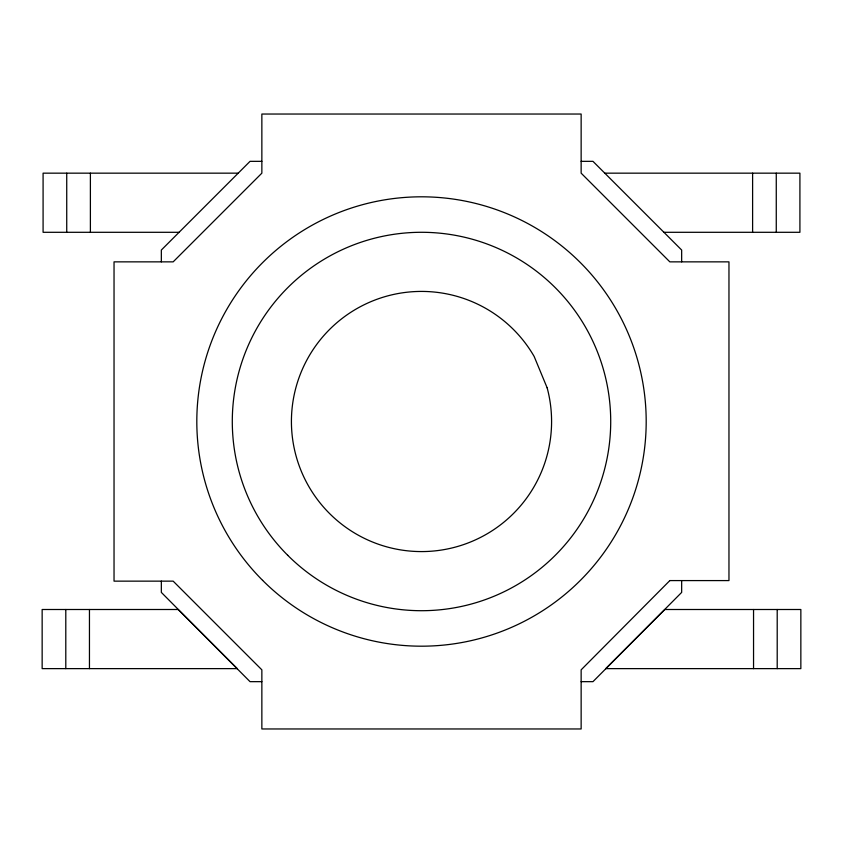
<?xml version="1.0" encoding="UTF-8"?>
<svg xmlns="http://www.w3.org/2000/svg" width="843" height="843" viewBox="0 0 843 843"><rect width="100%" height="100%" fill="white"/><g stroke="black" fill="none" stroke-linecap="round" stroke-linejoin="round"><path stroke-width="1.26" d="M261.857 161.34L250.034 161.34L161.34 250.034L161.34 261.857M581.143 161.34L592.966 161.34L681.66 250.034L681.66 261.857M238.211 173.163L43.088 173.163L43.088 232.299L179.085 232.299M604.789 173.163L799.912 173.163L799.912 232.299L663.915 232.299M261.857 681.66L250.034 681.66L161.34 592.408L161.34 581.143M581.143 681.66L592.966 681.66L681.66 592.408L681.66 580.585M777.204 609.5L777.204 668.625M776.266 173.163L776.266 232.299M753.547 609.5L753.547 668.625M752.609 173.163L752.609 232.299M90.391 173.163L90.391 232.299M89.453 609.5L89.453 668.625M66.734 173.163L66.734 232.299M65.796 609.5L65.796 668.625M669.837 580.585L581.143 669.837L581.143 728.963L261.857 728.963L261.857 669.837L173.163 581.143L114.037 581.143L114.037 261.857L173.163 261.857L261.857 173.163L261.857 114.037L581.143 114.037L581.143 173.163L669.837 261.857L728.963 261.857L728.963 580.585L669.837 580.585M664.853 609.5L605.727 668.625L800.85 668.625L800.85 609.5L664.853 609.5M178.147 609.5L42.15 609.5L42.15 668.625L237.273 668.625L178.147 609.5M547.149 387.833L534.156 356.463A130.075 130.075 0 0 0 314.945 346.894A130.075 130.075 0 0 0 398.908 549.604A130.075 130.075 0 0 0 547.149 387.833M262.626 580.374A224.681 224.681 0 0 0 638.53 479.656A224.681 224.681 0 0 0 363.344 204.47A224.681 224.681 0 0 0 262.626 580.374M287.716 555.284A189.201 189.201 0 0 0 604.262 470.468A189.201 189.201 0 0 0 372.532 238.738A189.201 189.201 0 0 0 287.716 555.284"/></g></svg>
